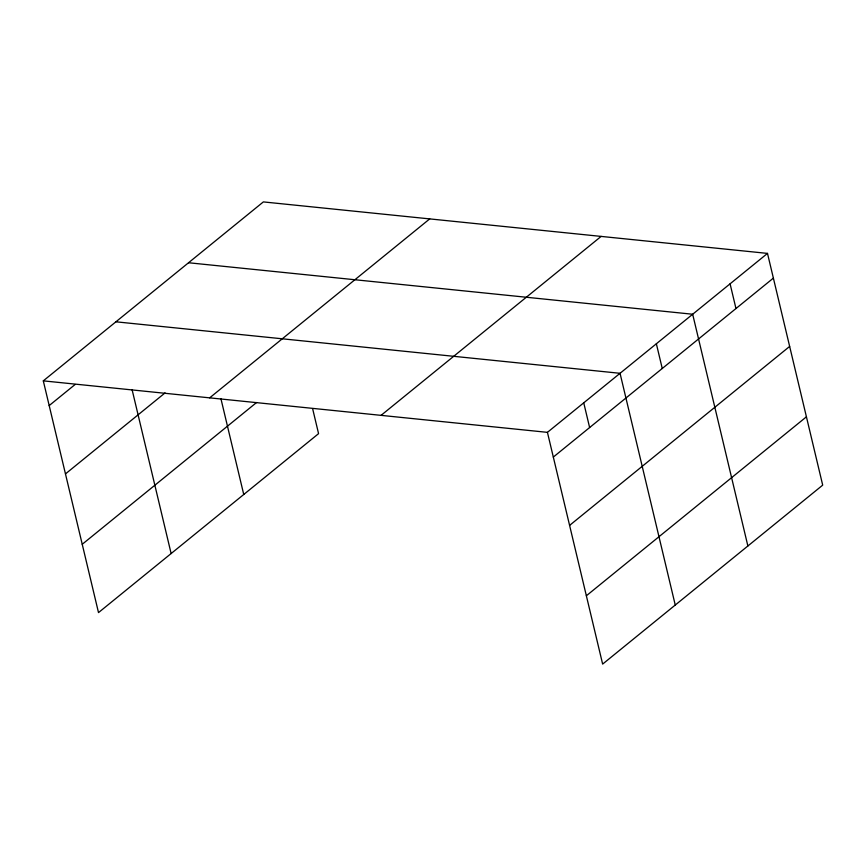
<?xml version="1.0" encoding="UTF-8"?>
<svg xmlns="http://www.w3.org/2000/svg" width="866" height="866" viewBox="0 0 866 866"><rect width="100%" height="100%" fill="white"/><g stroke="black" fill="none" stroke-linecap="round" stroke-linejoin="round"><path stroke-width="1.3" d="M312.626 408.687L318.569 433.65L98.508 612.598L43.3 380.856L263.361 201.908L767.493 253.402L822.7 485.144L602.639 664.092L547.431 432.35L767.493 253.402M49.189 405.58L75.126 384.482M65.47 473.897L165.06 392.904M209.659 397.851L429.731 218.892M82.238 544.281L256.574 402.506M381.062 415.366L601.134 236.407M553.32 457.075L773.381 278.116M569.59 525.391L789.651 346.432M586.358 595.776L806.419 416.827M188.539 262.744L692.67 314.239L747.878 545.981M115.925 321.806L620.045 373.3L675.253 605.042M43.3 380.856L547.431 432.35M730.081 283.821L735.97 308.534M656.363 343.77L662.252 368.494M583.738 402.831L589.627 427.544M220.949 398.804L243.747 494.486M132.141 389.873L171.132 553.547"/></g></svg>
